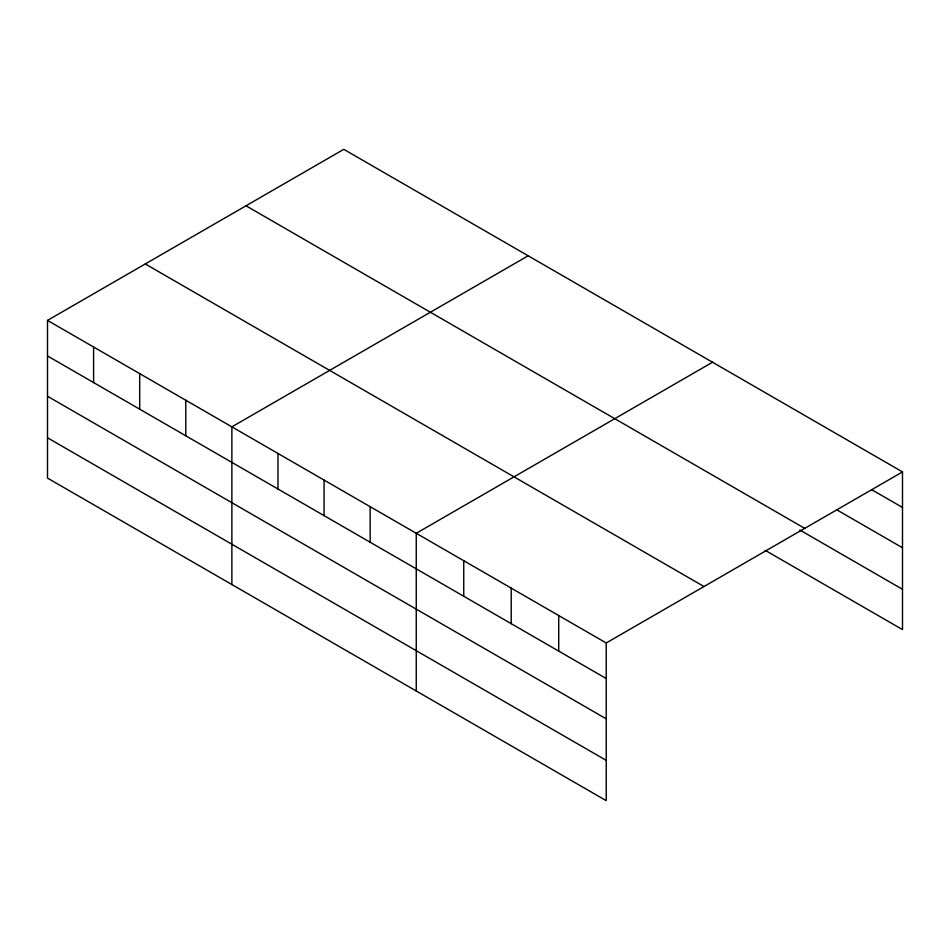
<?xml version="1.0" encoding="UTF-8"?>
<svg xmlns="http://www.w3.org/2000/svg" width="950" height="950" viewBox="0 0 950 950"><rect width="100%" height="100%" fill="white"/><g stroke="black" fill="none" stroke-linecap="round" stroke-linejoin="round"><path stroke-width="1.43" d="M606.219 718.829L606.219 642.972L47.5 320.399L47.5 478.088L606.219 800.66L606.219 718.829L47.5 396.257M765.166 550.311L902.5 629.601L902.5 471.912L343.781 149.34L47.5 320.399M528.164 255.787L231.871 426.847L231.871 584.535M712.536 362.235L416.254 533.294L416.254 690.982M606.219 642.972L902.5 471.912M871.696 489.678L902.5 507.466M837.045 509.972L902.5 547.77M246.014 205.794L804.721 528.366M799.817 530.005L902.5 589.297M145.279 263.957L703.986 586.518M47.5 355.953L606.219 678.526M47.5 437.784L606.219 760.356M558.719 615.553L558.719 651.106M511.231 588.133L511.231 623.687M463.742 560.714L463.742 596.268M370.156 506.683L370.156 542.236M324.069 480.071L324.069 515.624M277.97 453.459L277.97 489.012M185.784 400.235L185.784 435.789M139.686 373.623L139.686 409.177M93.599 347.011L93.599 382.565"/></g></svg>
